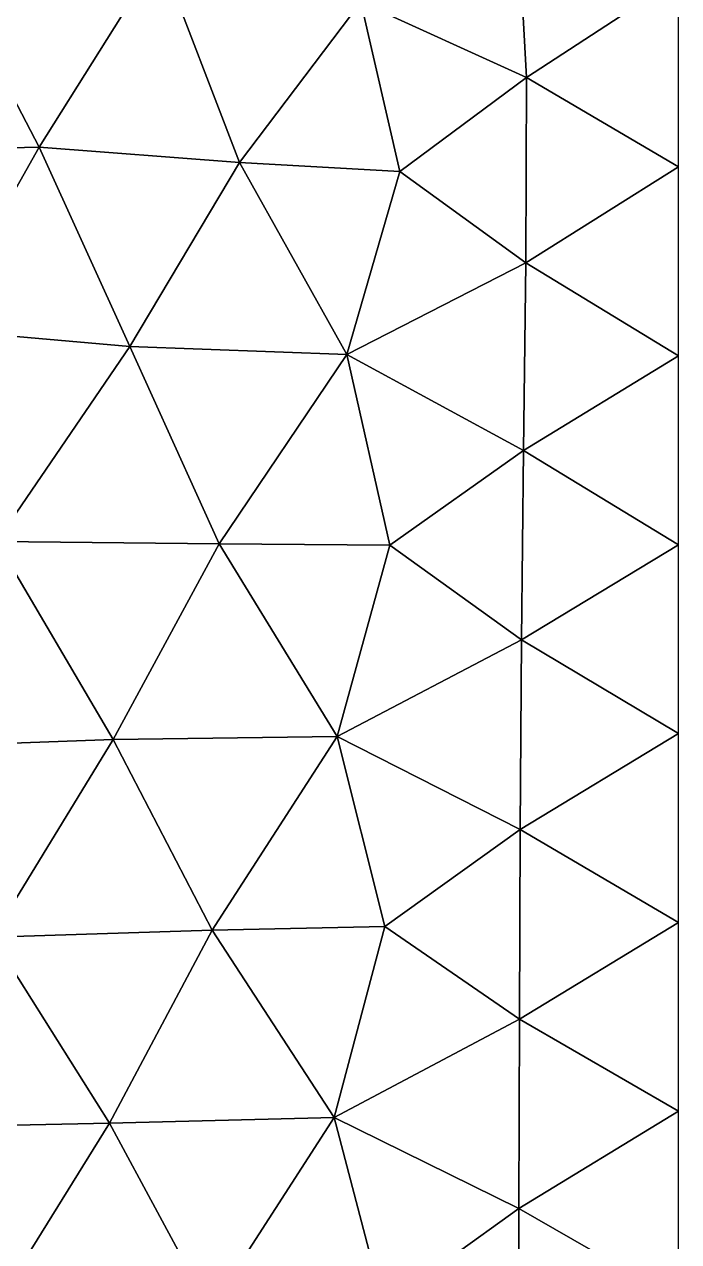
# Model space of a CAD drawing. Header units: metres. Extents: x 2 to 72, y -280 to 0.
# Drawn here: x 37.2 to 72.5, y -134.4 to -68.9 of the extents above; entities that cross this region are included whole.
import ezdxf

# ---------------------------------------------------------------- set-up
doc = ezdxf.new("R2010")
doc.units = ezdxf.units.M

msp = doc.modelspace()

# ---------------------------------------------------------------- linework, layer by layer
at = {"layer": 'layer', "color": 0}
for points in [[(64.3083, -71.7288), (63.7285, -61.271), (55.3825, -67.68)], [(64.3083, -71.7288), (72.5, -66.3772), (63.7285, -61.271)], [(38.0548, -75.4838), (32.2014, -64.2496), (27.0838, -75.7452)], [(38.0548, -75.4838), (44.5518, -65.1268), (32.2014, -64.2496)], [(48.8492, -76.3118), (44.5518, -65.1268), (38.0548, -75.4838)], [(48.8492, -76.3118), (55.3825, -67.68), (44.5518, -65.1268)], [(72.5, -76.5497), (72.5, -66.3772), (64.3083, -71.7288)], [(57.4863, -76.8038), (55.3825, -67.68), (48.8492, -76.3118)], [(57.4863, -76.8038), (64.3083, -71.7288), (55.3825, -67.68)], [(64.2595, -81.7122), (64.3083, -71.7288), (57.4863, -76.8038)], [(64.2595, -81.7122), (72.5, -76.5497), (64.3083, -71.7288)], [(32.4915, -85.3117), (38.0548, -75.4838), (27.0838, -75.7452)], [(42.9375, -86.2219), (38.0548, -75.4838), (32.4915, -85.3117)], [(42.9375, -86.2219), (48.8492, -76.3118), (38.0548, -75.4838)], [(54.6214, -86.6583), (48.8492, -76.3118), (42.9375, -86.2219)], [(54.6214, -86.6583), (57.4863, -76.8038), (48.8492, -76.3118)], [(72.5, -86.7222), (72.5, -76.5497), (64.2595, -81.7122)], [(54.6214, -86.6583), (64.2595, -81.7122), (57.4863, -76.8038)], [(64.1413, -91.8206), (64.2595, -81.7122), (54.6214, -86.6583)], [(64.1413, -91.8206), (72.5, -86.7222), (64.2595, -81.7122)], [(35.7453, -96.7321), (42.9375, -86.2219), (32.4915, -85.3117)], [(47.7398, -96.8549), (42.9375, -86.2219), (35.7453, -96.7321)], [(47.7398, -96.8549), (54.6214, -86.6583), (42.9375, -86.2219)], [(56.9339, -96.9153), (54.6214, -86.6583), (47.7398, -96.8549)], [(56.9339, -96.9153), (64.1413, -91.8206), (54.6214, -86.6583)], [(72.5, -96.8947), (72.5, -86.7222), (64.1413, -91.8206)], [(64.0266, -102.025), (64.1413, -91.8206), (56.9339, -96.9153)], [(64.0266, -102.025), (72.5, -96.8947), (64.1413, -91.8206)], [(42.033, -107.389), (35.7453, -96.7321), (31.6424, -107.761)], [(42.033, -107.389), (47.7398, -96.8549), (35.7453, -96.7321)], [(54.1106, -107.218), (47.7398, -96.8549), (42.033, -107.389)], [(54.1106, -107.218), (56.9339, -96.9153), (47.7398, -96.8549)], [(54.1106, -107.218), (64.0266, -102.025), (56.9339, -96.9153)], [(72.5, -107.067), (72.5, -96.8947), (64.0266, -102.025)], [(63.9584, -112.242), (64.0266, -102.025), (54.1106, -107.218)], [(63.9584, -112.242), (72.5, -107.067), (64.0266, -102.025)], [(35.521, -118.038), (42.033, -107.389), (31.6424, -107.761)], [(47.3682, -117.652), (42.033, -107.389), (35.521, -118.038)], [(47.3682, -117.652), (54.1106, -107.218), (42.033, -107.389)], [(56.6746, -117.458), (54.1106, -107.218), (47.3682, -117.652)], [(56.6746, -117.458), (63.9584, -112.242), (54.1106, -107.218)], [(72.5, -117.24), (72.5, -107.067), (63.9584, -112.242)], [(63.9173, -122.454), (63.9584, -112.242), (56.6746, -117.458)], [(63.9173, -122.454), (72.5, -117.24), (63.9584, -112.242)], [(72.5, -127.412), (72.5, -117.24), (63.9173, -122.454)], [(41.8466, -128.048), (47.3682, -117.652), (35.521, -118.038)], [(53.9482, -127.744), (47.3682, -117.652), (41.8466, -128.048)], [(53.9482, -127.744), (56.6746, -117.458), (47.3682, -117.652)], [(53.9482, -127.744), (63.9173, -122.454), (56.6746, -117.458)], [(41.8466, -128.048), (35.521, -118.038), (31.5485, -128.26)], [(63.8966, -132.648), (63.9173, -122.454), (53.9482, -127.744)], [(63.8966, -132.648), (72.5, -127.412), (63.9173, -122.454)], [(47.2597, -138.108), (53.9482, -127.744), (41.8466, -128.048)], [(56.5989, -137.881), (53.9482, -127.744), (47.2597, -138.108)], [(56.5989, -137.881), (63.8966, -132.648), (53.9482, -127.744)], [(72.5, -137.585), (72.5, -127.412), (63.8966, -132.648)], [(35.3748, -138.436), (41.8466, -128.048), (31.5485, -128.26)], [(47.2597, -138.108), (41.8466, -128.048), (35.3748, -138.436)], [(63.8854, -142.832), (63.8966, -132.648), (56.5989, -137.881)], [(63.8854, -142.832), (72.5, -137.585), (63.8966, -132.648)]]:
    msp.add_3dface(points, dxfattribs=at)

doc.saveas('drawing.dxf')
